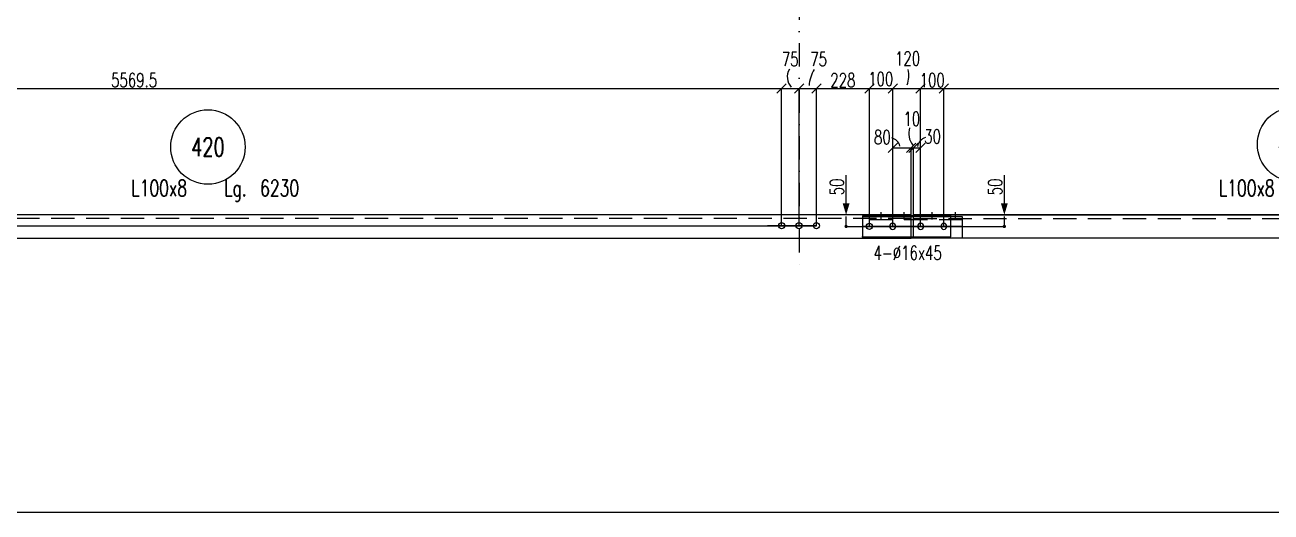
# Model space of a CAD drawing. Extents: x 533388 to 549608, y -47677 to -36197.
# Drawn here: x 536440 to 541800, y -47677 to -45583 of the extents above; entities that cross this region are included whole.
import ezdxf
from ezdxf.enums import TextEntityAlignment as Align

# ---------------------------------------------------------------- set-up
doc = ezdxf.new("R2010")
doc.units = 0
doc.header["$LTSCALE"] = 200
doc.header["$MEASUREMENT"] = 0
doc.linetypes.add('DASHDOT', pattern=[1, 0.5, -0.25, 0, -0.25])
doc.linetypes.add('DASHED', pattern=[0.75, 0.5, -0.25])
doc.layers.get('0').update_dxf_attribs({"linetype": 'CONTINUOUS'})
for name, color, linetype in [('ASSI', 6, 'CONTINUOUS'), ('BOLLINI_1', 7, 'CONTINUOUS'), ('FORI', 2, 'CONTINUOUS'), ('LINEA_ANG', 2, 'CONTINUOUS'), ('LINEE_PIASTRE', 2, 'CONTINUOUS'), ('LS', 7, 'CONTINUOUS'), ('MZ', 6, 'DASHDOT'), ('PIASTRE', 5, 'CONTINUOUS'), ('QT_MAL', 7, 'CONTINUOUS'), ('QT_MPR', 7, 'CONTINUOUS'), ('TRAT-Y', 7, 'DASHED')]:
    doc.layers.add(name, color=color, linetype=linetype)
doc.styles.add('QUOTE', font='ROMANS8.SHX', dxfattribs={"width": 0.7})
doc.styles.add('RQL', font='ROMANS8.SHX', dxfattribs={"width": 0.7})
doc.styles.add('RS', font='ROMANS8.shx', dxfattribs={"width": 0.7})
doc.styles.get("Standard").update_dxf_attribs({"font": 'ROMANS8.SHX', "width": 0.7})
doc.dimstyles.new('FRECCE1', dxfattribs={"dimtxt": 60, "dimasz": 6.66, "dimexe": 0, "dimexo": 0, "dimgap": 1, "dimtad": 1, "dimzin": 0, "dimdsep": 46, "dimtxsty": 'RS', "dimblk1": 'QUOTP', "dimblk2": 'QUOTF', "dimsah": 1, "dimcen": 0, "dimclrd": 2, "dimclre": 2, "dimclrt": 7, "dimadec": 0, "dimazin": 0, "dimtfac": 1, "dimtix": 1, "dimtmove": 2, "dimatfit": 3, "dimldrblk": 'QUOTP', "dimfxl": 1, "dimtolj": 1, "dimtzin": 0, "dimarcsym": 0})
doc.dimstyles.new('TRATTO', dxfattribs={"dimscale": 0, "dimtxt": 60, "dimasz": 40, "dimexe": 0, "dimexo": 0, "dimgap": 5, "dimtad": 1, "dimrnd": 0.5, "dimdsep": 46, "dimtxsty": 'RS', "dimblk1": 'OBLIQUE', "dimblk2": 'OBLIQUE', "dimsah": 1, "dimcen": 0.09, "dimclrd": 2, "dimclre": 2, "dimclrt": 7, "dimadec": 0, "dimazin": 0, "dimtfac": 1, "dimtix": 1, "dimtmove": 2, "dimatfit": 3, "dimfxl": 1, "dimtolj": 1, "dimtzin": 0, "dimarcsym": 0})

# ---------------------------------------------------------------- blocks, each defined once
blk = doc.blocks.new('MRKR_98')
blk.add_point((0, 0))
at = {"color": 7, "style": 'QUOTE', "width": 0.5, "flags": 1}
for tag, p in [('NFORI', (3.72, 5.3)), ('TI', (3.73, 6.83)), ('DI_S', (3.73, 6.42)), ('D_S', (3.73, 6.02)), ('E_S', (3.73, 5.68)), ('AUX2', (3.71, 4.93)), ('AUX1', (3.73, 4.19)), ('FAM', (3.73, 4.55)), ('COMMESSA', (3.73, 3.85)), ('MD', (3.73, 3.51)), ('MP', (3.73, 3.16)), ('LARGHEZZA', (3.73, 2.82)), ('SPESSORE', (3.73, 2.48)), ('NP', (3.73, 2.14)), ('SV', (3.73, 1.79)), ('PESO', (3.73, 1.45)), ('QUA', (3.73, 1.11)), ('LUN', (3.73, 0.76)), ('PROF', (3.73, 0.42)), ('POS', (3.73, 0.08))]:
    blk.add_attdef(tag, p, '', height=0.2, dxfattribs=at)
at = {"color": 7, "flags": 1}
for tag, p in [('LAV1', (5.26, 6.88)), ('LAV2', (5.26, 6.55)), ('LAV3', (5.26, 6.21)), ('LAV4', (5.26, 5.88)), ('LAV5', (5.26, 5.55)), ('LAV6', (5.26, 5.21)), ('LAV7', (5.26, 4.88)), ('LAV8', (5.26, 4.55)), ('LAV9', (5.26, 4.21)), ('LAV10', (5.26, 3.88))]:
    blk.add_attdef(tag, p, '', height=0.2, dxfattribs=at)
blk = doc.blocks.new('ASSE98')
blk.add_line((0, 0), (1, 0))
at = {"color": 7, "style": 'QUOTE', "width": 0.5, "flags": 1}
for tag, p in [('TI', (1.38308, 6.82731)), ('DI_S', (1.38308, 6.42178)), ('D_S', (1.38308, 6.02092)), ('E_S', (1.38308, 5.68065)), ('NFORI', (1.36454, 5.29792)), ('ALAR', (1.36349, 4.93246)), ('FAM', (1.3775, 4.54645)), ('ALA', (1.38308, 4.19257)), ('DISP2', (1.38308, 3.84971)), ('DISP1', (1.38308, 3.50686)), ('PINZAF', (1.38308, 3.164)), ('PINZAI', (1.38308, 2.82114)), ('TRP', (1.38308, 2.47829)), ('NP', (1.38308, 2.13543)), ('SV', (1.38308, 1.79257)), ('PESO', (1.38308, 1.44971)), ('QUA', (1.38308, 1.10686)), ('LUN', (1.38308, 0.764)), ('PROF', (1.38308, 0.42114)), ('POS', (1.38308, 0.07829))]:
    blk.add_attdef(tag, p, '', height=0.2, dxfattribs=at)
at = {"color": 7, "flags": 1}
for tag, p in [('LAV1', (3.07431, 6.82847)), ('LAV2', (3.07431, 6.49513)), ('LAV3', (3.07431, 6.1618)), ('LAV4', (3.07431, 5.82847)), ('LAV5', (3.07431, 5.49513)), ('LAV6', (3.07431, 5.1618)), ('LAV7', (3.07431, 4.82847)), ('LAV8', (3.07431, 4.49513)), ('LAV9', (3.07431, 4.1618)), ('LAV10', (3.07431, 3.82847))]:
    blk.add_attdef(tag, p, '', height=0.2, dxfattribs=at)
blk = doc.blocks.new('16')
blk.add_circle((0, 0), 1)
blk = doc.blocks.new('_OBLIQUE')
at = {"color": 0, "linetype": 'ByBlock'}
blk.add_line((-0.5, -0.5), (0.5, 0.5), dxfattribs=at)
blk = doc.blocks.new('*D26')
at = {"layer": 'QT_MPR', "color": 2, "lineweight": -2, "transparency": 16777216}
for p, q in [((534124.9, -46446.1), (534124.9, -45855.5)), ((534124.9, -45855.5), (539694.5, -45855.5)), ((539694.5, -46446.1), (539694.5, -45855.5))]:
    blk.add_line(p, q, dxfattribs=at)
at = {"layer": 'QT_MPR', "color": 2, "lineweight": -2, "transparency": 16777216, "xscale": 40, "yscale": 40, "zscale": 40, "rotation": 180}
blk.add_blockref('_OBLIQUE', (534124.9, -45855.5), dxfattribs=at)
at = {"layer": 'QT_MPR', "color": 2, "lineweight": -2, "transparency": 16777216, "xscale": 40, "yscale": 40, "zscale": 40}
blk.add_blockref('_OBLIQUE', (539694.5, -45855.5), dxfattribs=at)
at = {"layer": 'QT_MPR', "color": 7, "transparency": 16777216, "insert": (536909.2, -45820.5), "char_height": 60, "attachment_point": 5, "style": 'RS'}
blk.add_mtext('\\A1;5569.5', dxfattribs=at)
blk = doc.blocks.new('*D27')
at = {"layer": 'QT_MPR', "color": 2, "lineweight": -2, "transparency": 16777216}
for p, q in [((539694.5, -46446.1), (539694.5, -45855.5)), ((539694.5, -45855.5), (539769.5, -45855.5)), ((539769.5, -46446.1), (539769.5, -45855.5))]:
    blk.add_line(p, q, dxfattribs=at)
at = {"layer": 'QT_MPR', "color": 2, "lineweight": -2, "transparency": 16777216, "xscale": 40, "yscale": 40, "zscale": 40, "rotation": 180}
blk.add_blockref('_OBLIQUE', (539694.5, -45855.5), dxfattribs=at)
at = {"layer": 'QT_MPR', "color": 2, "lineweight": -2, "transparency": 16777216, "xscale": 40, "yscale": 40, "zscale": 40}
blk.add_blockref('_OBLIQUE', (539769.5, -45855.5), dxfattribs=at)
at = {"layer": 'QT_MPR', "color": 7, "transparency": 16777216, "insert": (539731.5, -45730.5), "char_height": 60, "attachment_point": 5, "style": 'RS'}
blk.add_mtext('\\A1;75', dxfattribs=at)
blk = doc.blocks.new('*D28')
at = {"layer": 'QT_MPR', "color": 2, "lineweight": -2, "transparency": 16777216}
for p, q in [((539769.5, -46446.1), (539769.5, -45855.5)), ((539769.5, -45855.5), (539844.5, -45855.5)), ((539844.5, -46446.1), (539844.5, -45855.5))]:
    blk.add_line(p, q, dxfattribs=at)
at = {"layer": 'QT_MPR', "color": 2, "lineweight": -2, "transparency": 16777216, "xscale": 40, "yscale": 40, "zscale": 40, "rotation": 180}
blk.add_blockref('_OBLIQUE', (539769.5, -45855.5), dxfattribs=at)
at = {"layer": 'QT_MPR', "color": 2, "lineweight": -2, "transparency": 16777216, "xscale": 40, "yscale": 40, "zscale": 40}
blk.add_blockref('_OBLIQUE', (539844.5, -45855.5), dxfattribs=at)
at = {"layer": 'QT_MPR', "color": 7, "transparency": 16777216, "insert": (539853.7, -45730.3), "char_height": 60, "attachment_point": 5, "style": 'RS'}
blk.add_mtext('\\A1;75', dxfattribs=at)
blk = doc.blocks.new('*D29')
at = {"layer": 'QT_MPR', "color": 2, "lineweight": -2, "transparency": 16777216}
for p, q in [((539844.5, -46446.1), (539844.5, -45855.5)), ((539844.5, -45855.5), (540072.4, -45855.5)), ((540072.4, -46449.1), (540072.4, -45855.5))]:
    blk.add_line(p, q, dxfattribs=at)
at = {"layer": 'QT_MPR', "color": 2, "lineweight": -2, "transparency": 16777216, "xscale": 40, "yscale": 40, "zscale": 40, "rotation": 180}
blk.add_blockref('_OBLIQUE', (539844.5, -45855.5), dxfattribs=at)
at = {"layer": 'QT_MPR', "color": 2, "lineweight": -2, "transparency": 16777216, "xscale": 40, "yscale": 40, "zscale": 40}
blk.add_blockref('_OBLIQUE', (540072.4, -45855.5), dxfattribs=at)
at = {"layer": 'QT_MPR', "color": 7, "transparency": 16777216, "insert": (539958, -45820.5), "char_height": 60, "attachment_point": 5, "style": 'RS'}
blk.add_mtext('\\A1;228', dxfattribs=at)
blk = doc.blocks.new('*D30')
at = {"layer": 'QT_MPR', "color": 2, "lineweight": -2, "transparency": 16777216}
for p, q in [((540072.4, -46449.1), (540072.4, -45855.5)), ((540072.4, -45855.5), (540172.4, -45855.5)), ((540172.4, -46449.1), (540172.4, -45855.5))]:
    blk.add_line(p, q, dxfattribs=at)
at = {"layer": 'QT_MPR', "color": 2, "lineweight": -2, "transparency": 16777216, "xscale": 40, "yscale": 40, "zscale": 40, "rotation": 180}
blk.add_blockref('_OBLIQUE', (540072.4, -45855.5), dxfattribs=at)
at = {"layer": 'QT_MPR', "color": 2, "lineweight": -2, "transparency": 16777216, "xscale": 40, "yscale": 40, "zscale": 40}
blk.add_blockref('_OBLIQUE', (540172.4, -45855.5), dxfattribs=at)
at = {"layer": 'QT_MPR', "color": 7, "transparency": 16777216, "insert": (540120.9, -45815.3), "char_height": 60, "attachment_point": 5, "style": 'RS'}
blk.add_mtext('\\A1;100', dxfattribs=at)
blk = doc.blocks.new('*D32')
at = {"layer": 'QT_MPR', "color": 2, "lineweight": -2, "transparency": 16777216}
for p, q in [((540172.4, -46449.1), (540172.4, -46111.6)), ((540172.4, -46111.6), (540252.4, -46111.6)), ((540252.4, -46399.1), (540252.4, -46111.6))]:
    blk.add_line(p, q, dxfattribs=at)
at = {"layer": 'QT_MPR', "color": 2, "lineweight": -2, "transparency": 16777216, "xscale": 40, "yscale": 40, "zscale": 40, "rotation": 180}
blk.add_blockref('_OBLIQUE', (540172.4, -46111.6), dxfattribs=at)
at = {"layer": 'QT_MPR', "color": 2, "lineweight": -2, "transparency": 16777216, "xscale": 40, "yscale": 40, "zscale": 40}
blk.add_blockref('_OBLIQUE', (540252.4, -46111.6), dxfattribs=at)
at = {"layer": 'QT_MPR', "color": 7, "transparency": 16777216, "insert": (540127.9, -46065.3), "char_height": 60, "attachment_point": 5, "style": 'RS'}
blk.add_mtext('\\A1;80', dxfattribs=at)
blk = doc.blocks.new('*D33')
at = {"layer": 'QT_MPR', "color": 2, "lineweight": -2, "transparency": 16777216}
for p, q in [((540292.4, -46449.1), (540292.4, -45855.5)), ((540292.4, -45855.5), (540392.4, -45855.5)), ((540392.4, -46449.1), (540392.4, -45855.5))]:
    blk.add_line(p, q, dxfattribs=at)
at = {"layer": 'QT_MPR', "color": 2, "lineweight": -2, "transparency": 16777216, "xscale": 40, "yscale": 40, "zscale": 40, "rotation": 180}
blk.add_blockref('_OBLIQUE', (540292.4, -45855.5), dxfattribs=at)
at = {"layer": 'QT_MPR', "color": 2, "lineweight": -2, "transparency": 16777216, "xscale": 40, "yscale": 40, "zscale": 40}
blk.add_blockref('_OBLIQUE', (540392.4, -45855.5), dxfattribs=at)
at = {"layer": 'QT_MPR', "color": 7, "transparency": 16777216, "insert": (540342.4, -45820.5), "char_height": 60, "attachment_point": 5, "style": 'RS'}
blk.add_mtext('\\A1;100', dxfattribs=at)
blk = doc.blocks.new('*D34')
at = {"layer": 'QT_MPR', "color": 2, "lineweight": -2, "transparency": 16777216}
for p, q in [((540392.4, -46449.1), (540392.4, -45855.5)), ((540392.4, -45855.5), (545414.1, -45855.5)), ((545414.1, -46446.1), (545414.1, -45855.5))]:
    blk.add_line(p, q, dxfattribs=at)
at = {"layer": 'QT_MPR', "color": 2, "lineweight": -2, "transparency": 16777216, "xscale": 40, "yscale": 40, "zscale": 40, "rotation": 180}
blk.add_blockref('_OBLIQUE', (540392.4, -45855.5), dxfattribs=at)
at = {"layer": 'QT_MPR', "color": 2, "lineweight": -2, "transparency": 16777216, "xscale": 40, "yscale": 40, "zscale": 40}
blk.add_blockref('_OBLIQUE', (545414.1, -45855.5), dxfattribs=at)
at = {"layer": 'QT_MPR', "color": 7, "transparency": 16777216, "insert": (542903.3, -45820.5), "char_height": 60, "attachment_point": 5, "style": 'RS'}
blk.add_mtext('\\A1;5021.5', dxfattribs=at)
blk = doc.blocks.new('*D36')
at = {"layer": 'QT_MPR', "color": 2, "lineweight": -2, "transparency": 16777216}
for p, q in [((540262.4, -46399.1), (540262.4, -46111.6)), ((540262.4, -46111.6), (540292.4, -46111.6)), ((540292.4, -46449.1), (540292.4, -46111.6))]:
    blk.add_line(p, q, dxfattribs=at)
at = {"layer": 'QT_MPR', "color": 2, "lineweight": -2, "transparency": 16777216, "xscale": 40, "yscale": 40, "zscale": 40, "rotation": 180}
blk.add_blockref('_OBLIQUE', (540262.4, -46111.6), dxfattribs=at)
at = {"layer": 'QT_MPR', "color": 2, "lineweight": -2, "transparency": 16777216, "xscale": 40, "yscale": 40, "zscale": 40}
blk.add_blockref('_OBLIQUE', (540292.4, -46111.6), dxfattribs=at)
at = {"layer": 'QT_MPR', "color": 7, "transparency": 16777216, "insert": (540344, -46062.6), "char_height": 60, "attachment_point": 5, "style": 'RS'}
blk.add_mtext('\\A1;30', dxfattribs=at)
blk = doc.blocks.new('*D38')
at = {"layer": 'LS', "color": 2, "lineweight": -2, "transparency": 16777216}
for p, q in [((540252.4, -46399.1), (540252.4, -46111.6)), ((540252.4, -46111.6), (540262.4, -46111.6)), ((540262.4, -46399.1), (540262.4, -46111.6))]:
    blk.add_line(p, q, dxfattribs=at)
at = {"layer": 'LS', "color": 2, "lineweight": -2, "transparency": 16777216, "xscale": 40, "yscale": 40, "zscale": 40, "rotation": 180}
blk.add_blockref('_OBLIQUE', (540252.4, -46111.6), dxfattribs=at)
at = {"layer": 'LS', "color": 2, "lineweight": -2, "transparency": 16777216, "xscale": 40, "yscale": 40, "zscale": 40}
blk.add_blockref('_OBLIQUE', (540262.4, -46111.6), dxfattribs=at)
at = {"layer": 'LS', "color": 7, "transparency": 16777216, "insert": (540254.5, -45985.9), "char_height": 60, "attachment_point": 5, "style": 'RS'}
blk.add_mtext('\\A1;10', dxfattribs=at)
blk = doc.blocks.new('*D39')
at = {"layer": 'LS', "color": 2, "lineweight": -2, "transparency": 16777216}
for p, q in [((540172.4, -46449.1), (540172.4, -45855.5)), ((540172.4, -45855.5), (540292.4, -45855.5)), ((540292.4, -46449.1), (540292.4, -45855.5))]:
    blk.add_line(p, q, dxfattribs=at)
at = {"layer": 'LS', "color": 2, "lineweight": -2, "transparency": 16777216, "xscale": 40, "yscale": 40, "zscale": 40, "rotation": 180}
blk.add_blockref('_OBLIQUE', (540172.4, -45855.5), dxfattribs=at)
at = {"layer": 'LS', "color": 2, "lineweight": -2, "transparency": 16777216, "xscale": 40, "yscale": 40, "zscale": 40}
blk.add_blockref('_OBLIQUE', (540292.4, -45855.5), dxfattribs=at)
at = {"layer": 'LS', "color": 7, "transparency": 16777216, "insert": (540236.4, -45726.8), "char_height": 60, "attachment_point": 5, "style": 'RS'}
blk.add_mtext('\\A1;120', dxfattribs=at)
blk = doc.blocks.new('QUOTP')
at = {"layer": 'ASSI', "color": 2, "const_width": 1.07}
blk.add_lwpolyline([(-0.53, 0, 1), (0.53, 0, 1)], format="xyb", close=True, dxfattribs=at)
blk = doc.blocks.new('QUOTF')
at = {"layer": 'LS', "color": 2}
blk.add_line((7.5, 0), (25.5, 0), dxfattribs=at)
blk.add_solid([(7.5, 2.25), (0, 0), (7.5, -2.25)], dxfattribs=at)
blk = doc.blocks.new('*D44')
at = {"layer": 'QT_MAL', "color": 2, "lineweight": -2, "transparency": 16777216}
blk.add_line((539972.1, -46442.4), (539972.1, -46405.7), dxfattribs=at)
at = {"layer": 'QT_MAL', "color": 2, "lineweight": -2, "transparency": 16777216, "xscale": 6.66, "yscale": 6.66, "zscale": 6.66}
for name, p, rotation in [('QUOTF', (539972.1, -46399.1), 90), ('QUOTP', (539972.1, -46449.1), 270)]:
    blk.add_blockref(name, p, dxfattribs=dict(at, rotation=rotation))
at = {"layer": 'QT_MAL', "color": 7, "transparency": 16777216, "insert": (539932.7, -46279.2), "char_height": 60, "attachment_point": 5, "rotation": 90, "style": 'RS'}
blk.add_mtext('\\A1;50', dxfattribs=at)
blk = doc.blocks.new('*D45')
at = {"layer": 'QT_MAL', "color": 2, "lineweight": -2, "transparency": 16777216}
blk.add_line((540652.7, -46442.4), (540652.7, -46405.7), dxfattribs=at)
at = {"layer": 'QT_MAL', "color": 2, "lineweight": -2, "transparency": 16777216, "xscale": 6.66, "yscale": 6.66, "zscale": 6.66}
for name, p, rotation in [('QUOTF', (540652.7, -46399.1), 90), ('QUOTP', (540652.7, -46449.1), 270)]:
    blk.add_blockref(name, p, dxfattribs=dict(at, rotation=rotation))
at = {"layer": 'QT_MAL', "color": 7, "transparency": 16777216, "insert": (540613.3, -46279.2), "char_height": 60, "attachment_point": 5, "rotation": 90, "style": 'RS'}
blk.add_mtext('\\A1;50', dxfattribs=at)
blk = doc.blocks.new('xxx')
blk.add_circle((0, 0), 8)
at = {"color": 3, "style": 'RQL', "width": 0.7}
blk.add_attdef('POS', text='', height=4, dxfattribs=at).set_placement((0, 0), align=Align.MIDDLE)
at = {"color": 3, "style": 'RQL', "width": 0.7, "flags": 1}
blk.add_attdef('POS1', (-0.39, -5.42), '', height=2, dxfattribs=at)
at = {"style": 'RQL', "width": 0.7, "flags": 1}
blk.add_attdef('TIPO', (-0.39, -8.66), '', height=2, dxfattribs=at)
blk = doc.blocks.new('bull')
at = {"style": 'RS', "width": 0.7, "flags": 1}
for tag, p in [('NN', (-12.25, 0)), ('DIAMETRO', (0, -4.86)), ('SERRAGGIO', (0, -9.71)), ('LUNGHEZZA', (0, -14.57)), ('NB', (0, -19.43)), ('TIPO', (0, -24.12)), ('EL', (-0.14, -29))]:
    blk.add_attdef(tag, p, '', height=3, dxfattribs=at)
at = {"style": 'RS', "width": 0.7}
blk.add_attdef('BULLONE', (0, 0), '', height=3, dxfattribs=at)

msp = doc.modelspace()

# ---------------------------------------------------------------- linework, layer by layer
at = {"layer": 'LINEA_ANG'}
for p, q in [((540252.394, -46399.089), (534022.394, -46399.089)), ((540472.398, -46408.089), (540042.398, -46408.089)), ((540042.398, -46408.089), (540042.398, -46498.089)), ((540252.394, -46499.089), (540252.394, -46399.089)), ((540252.394, -46499.089), (540252.394, -46399.089)), ((540262.402, -46499.089), (540262.402, -46399.089)), ((540262.402, -46399.089), (545516.402, -46399.089)), ((540472.398, -46498.089), (540472.398, -46408.089)), ((534022.394, -46499.089), (540252.394, -46499.089)), ((540042.398, -46498.089), (540472.398, -46498.089)), ((545516.402, -46499.089), (540262.402, -46499.089))]:
    msp.add_line(p, q, dxfattribs=at)
at = {"layer": 'LINEE_PIASTRE'}
for p, q in [((540422.398, -46404.089), (540042.398, -46404.089)), ((540042.398, -46404.089), (540042.398, -46494.089)), ((540422.398, -46494.089), (540422.398, -46404.089)), ((540042.398, -46494.089), (540422.398, -46494.089))]:
    msp.add_line(p, q, dxfattribs=at)
at = {"layer": 'LS', "color": 6}
for p, q in [((540122.398, -46419.335), (540122.398, -46387.335)), ((540222.398, -46419.335), (540222.398, -46387.335)), ((540222.398, -46419.335), (540222.398, -46387.335)), ((540342.398, -46419.335), (540342.398, -46387.335)), ((540442.398, -46419.335), (540442.398, -46387.335)), ((534124.914, -46446.089), (539844.512, -46446.089)), ((539844.512, -46446.089), (539633.632, -46446.089)), ((539972.102, -46449.089), (540654.662, -46449.089))]:
    msp.add_line(p, q, dxfattribs=at)
at = {"layer": 'LS', "color": 8}
msp.add_lwpolyline([(533387.578, -36196.805), (533387.578, -47676.805), (546107.578, -47676.805), (546107.578, -46076.805), (549607.578, -46076.805), (549607.578, -36196.805), (533387.578, -36196.805)], close=True, dxfattribs=at)
at = {"layer": 'LS', "color": 6}
for centre, radius, start, end in [((539783.152, -45806.54), 64.112, 149.217238, 223.084604), ((539987.041, -45860.346), 175.386, 150.437576, 174.564394), ((540141.784, -45801.842), 100.215, 337.259036, 15.455574), ((540324.558, -46048.877), 83, 163.215093, 217.708473), ((540154.481, -46116.746), 50.441, 15.17315, 74.407587), ((540329.028, -46114.841), 50.943, 108.046056, 168.649477)]:
    msp.add_arc(centre, radius, start, end, dxfattribs=at)
at = {"layer": 'MZ'}
msp.add_line((539769.512, -40658.581), (539769.512, -46659.016), dxfattribs=at)
at = {"layer": 'TRAT-Y'}
for p, q in [((540252.394, -46415.089), (534022.394, -46415.089)), ((540472.398, -46421.089), (540042.398, -46421.089)), ((540262.402, -46415.089), (545516.402, -46415.089))]:
    msp.add_line(p, q, dxfattribs=at)

# ---------------------------------------------------------------- block references
at = {"layer": 'ASSI'}
ref = msp.add_blockref('ASSE98', (540252.398, -46399.089), dxfattribs=dict(at, xscale=6230, rotation=180))
ref.add_attrib('PROF', 'L100x8', (536897.394, -46319.089), dxfattribs={"layer": '0', "color": 2, "height": 70, "style": 'QUOTE', "width": 0.7})
ref.add_attrib('LUN', '6230', (537451.26, -46319.089), dxfattribs={"layer": '0', "color": 2, "height": 70, "style": 'QUOTE', "width": 0.7})
ref.add_attrib('SV', 'Lg.', (537297.127, -46319.089), dxfattribs={"layer": '0', "color": 2, "height": 70, "style": 'QUOTE', "width": 0.7})
ref = msp.add_blockref('ASSE98', (545516.402, -46399.089), dxfattribs=dict(at, xscale=5254, rotation=180))
ref.add_attrib('PROF', 'L100x8', (541575.902, -46319.089), dxfattribs={"layer": '0', "color": 2, "height": 70, "style": 'QUOTE', "width": 0.7})
ref.add_attrib('LUN', '5254', (542129.769, -46319.089), dxfattribs={"layer": '0', "color": 2, "height": 70, "style": 'QUOTE', "width": 0.7})
ref.add_attrib('SV', 'Lg.', (541975.636, -46319.089), dxfattribs={"layer": '0', "color": 2, "height": 70, "style": 'QUOTE', "width": 0.7})
ref.add_attrib('LAV1', 'A  45%%d', (545180.819, -46377.404), dxfattribs={"layer": '0', "color": 254, "height": 60, "width": 0.7})
at = {"layer": 'ASSI', "xscale": 429.9999999999998, "zscale": 429.9999999999998, "rotation": 180}
msp.add_blockref('ASSE98', (540472.398, -46449.089), dxfattribs=at)
at = {"layer": 'BOLLINI_1', "xscale": 19.99950000006855, "yscale": 19.99950000006855, "zscale": 19.99950000006855}
for p, values in [((541901.007, -46095.975), {'POS': '421'}), ((537226.804, -46107.705), {'POS': '420'})]:
    msp.add_blockref('xxx', p, dxfattribs=at).add_auto_attribs(values)
at = {"layer": 'FORI', "yscale": 13, "zscale": 13}
for p, xscale in [((539694.512, -46446.089), 13), ((539769.512, -46446.089), 13), ((539844.512, -46446.089), 13), ((540072.398, -46449.089), 13), ((540172.398, -46449.089), -13), ((540292.398, -46449.089), -13), ((540392.398, -46449.089), -13)]:
    msp.add_blockref('16', p, dxfattribs=dict(at, xscale=xscale))
at = {"layer": 'LS', "color": 7, "xscale": 20, "yscale": 20, "zscale": 20}
msp.add_blockref('bull', (540090.01, -46592.017), dxfattribs=at).add_auto_attribs({'BULLONE': '4-%%c16x45                '})
at = {"layer": 'PIASTRE', "xscale": 20, "yscale": 20, "zscale": 20}
msp.add_blockref('MRKR_98', (540042.398, -46494.089), dxfattribs=at)

# ---------------------------------------------------------------- dimensions: what is measured, and where the dimension line sits
at = {"layer": 'LS'}
for base, p1, p2, picture, middle in [((540292.398, -45855.541), (540172.398, -46449.089), (540292.398, -46449.089), '*D39', (540236.394, -45726.793)), ((540262.402, -46111.633), (540252.394, -46399.089), (540262.402, -46399.089), '*D38', (540254.467, -45985.873))]:
    dim = msp.add_linear_dim(base=base, p1=p1, p2=p2, dimstyle='TRATTO', override={"dimscale": 1}, dxfattribs=at)
    dim.commit()
    dim.dimension.update_dxf_attribs({"geometry": picture, "text_midpoint": middle, "dimtype": 160})
at = {"layer": 'QT_MAL'}
for base, p1, p2, picture, middle in [((539972.102, -46399.089), (539972.102, -46449.089), (539972.102, -46399.089), '*D44', (539932.706, -46279.201)), ((540652.699, -46399.089), (540652.699, -46449.089), (540652.699, -46399.089), '*D45', (540613.303, -46279.201))]:
    dim = msp.add_linear_dim(base=base, p1=p1, p2=p2, angle=90, text='50', dimstyle='FRECCE1', dxfattribs=at)
    dim.commit()
    dim.dimension.update_dxf_attribs({"geometry": picture, "text_midpoint": middle, "dimtype": 160})
at = {"layer": 'QT_MPR'}
for base, p1, p2, picture, middle in [((539769.512, -45855.541), (539694.512, -46446.089), (539769.512, -46446.089), '*D27', (539731.512, -45730.541)), ((539844.512, -45855.541), (539769.512, -46446.089), (539844.512, -46446.089), '*D28', (539853.676, -45730.26)), ((539694.512, -45855.541), (534124.914, -46446.089), (539694.512, -46446.089), '*D26', (536909.213, -45820.541)), ((540072.398, -45855.541), (539844.512, -46446.089), (540072.398, -46449.089), '*D29', (539957.955, -45820.541))]:
    dim = msp.add_linear_dim(base=base, p1=p1, p2=p2, dimstyle='TRATTO', override={"dimscale": 1}, dxfattribs=at)
    dim.commit()
    dim.dimension.update_dxf_attribs({"geometry": picture, "text_midpoint": middle, "dimtype": 160})
for base, p1, p2, text, picture, middle in [((540172.398, -45855.541), (540072.398, -46449.089), (540172.398, -46449.089), '100', '*D30', (540120.899, -45815.252)), ((540392.398, -45855.541), (540292.398, -46449.089), (540392.398, -46449.089), '100', '*D33', (540342.398, -45820.541)), ((545414.11, -45855.541), (540392.398, -46449.089), (545414.11, -46446.089), '5021.5', '*D34', (542903.254, -45820.541)), ((540252.398, -46111.633), (540172.398, -46449.089), (540252.398, -46399.089), '80', '*D32', (540127.922, -46065.26)), ((540292.398, -46111.633), (540262.402, -46399.089), (540292.398, -46449.089), '30', '*D36', (540343.961, -46062.569))]:
    dim = msp.add_linear_dim(base=base, p1=p1, p2=p2, text=text, dimstyle='TRATTO', override={"dimscale": 1}, dxfattribs=at)
    dim.commit()
    dim.dimension.update_dxf_attribs({"geometry": picture, "text_midpoint": middle, "dimtype": 160})

doc.saveas('drawing.dxf')
